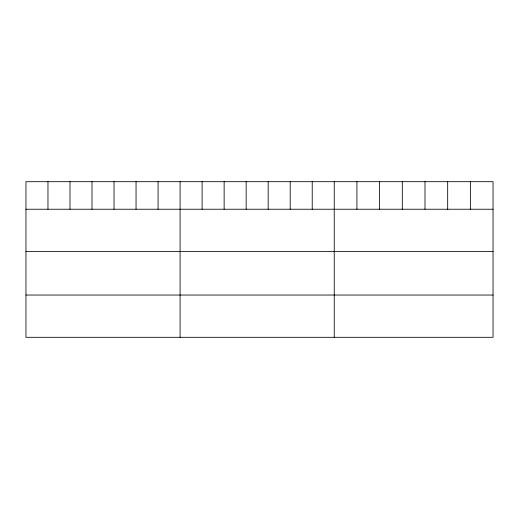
<?xml version="1.0" encoding="UTF-8"?>
<svg xmlns="http://www.w3.org/2000/svg" width="519" height="519" viewBox="0 0 519 519"><rect width="100%" height="100%" fill="white"/><g stroke="black" fill="none" stroke-linecap="round" stroke-linejoin="round"><path stroke-width="0.78" d="M493.05 209.235L493.05 337.305L25.95 337.305L25.95 181.695L493.05 181.695L493.05 209.235L25.95 209.235M25.95 251.494L493.05 251.494M25.95 295.039L493.05 295.039M470.363 181.695L470.363 209.235M447.676 181.695L447.676 209.235M424.99 181.695L424.99 209.235M402.296 181.695L402.296 209.235M379.61 181.695L379.61 209.235M356.923 181.695L356.923 209.235M334.236 181.695L334.236 337.305M312.217 181.695L312.217 209.235M290.192 181.695L290.192 209.235M268.174 181.695L268.174 209.235M246.155 181.695L246.155 209.235M224.137 181.695L224.137 209.235M202.112 181.695L202.112 209.235M180.093 181.695L180.093 337.305M158.074 181.695L158.074 209.235M136.049 181.695L136.049 209.235M114.031 181.695L114.031 209.235M92.012 181.695L92.012 209.235M69.994 181.695L69.994 209.235M47.969 181.695L47.969 209.235"/></g></svg>
